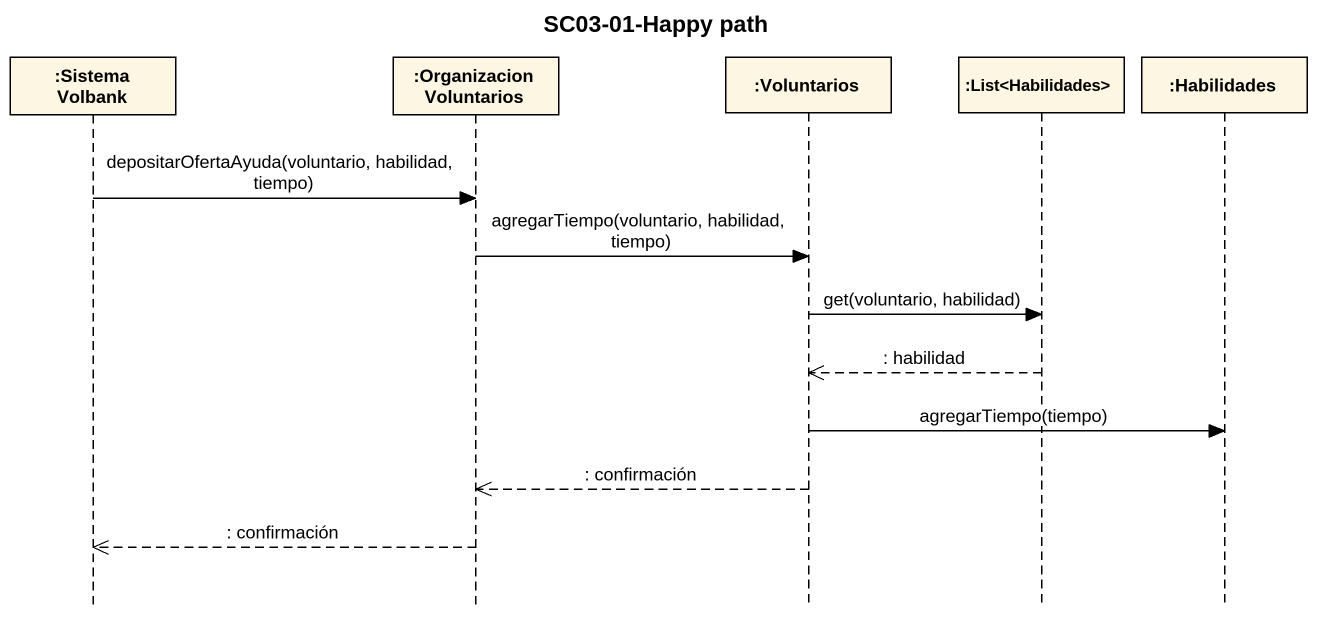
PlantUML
@startuml
title SC03-01-Happy path
hide footbox
participant ":Sistema Volbank" as Sistema_Volbank
participant ":OrganizacionVoluntarios" as OrganizacionVoluntarios
participant ":Voluntarios" as Voluntarios
participant ":List<Habilidades>" as List_Habilidades
participant ":Habilidades" as Habilidades

Sistema_Volbank -> OrganizacionVoluntarios : depositarOfertaAyuda(voluntario, habilidad, tiempo)
OrganizacionVoluntarios -> Voluntarios : agregarTiempo(voluntario, habilidad, tiempo)
Voluntarios -> List_Habilidades : get(voluntario, habilidad)
List_Habilidades -->> Voluntarios : : habilidad
Voluntarios -> Habilidades : agregarTiempo(tiempo)
Voluntarios -->> OrganizacionVoluntarios : : confirmación
OrganizacionVoluntarios -->> Sistema_Volbank : : confirmación
@enduml
